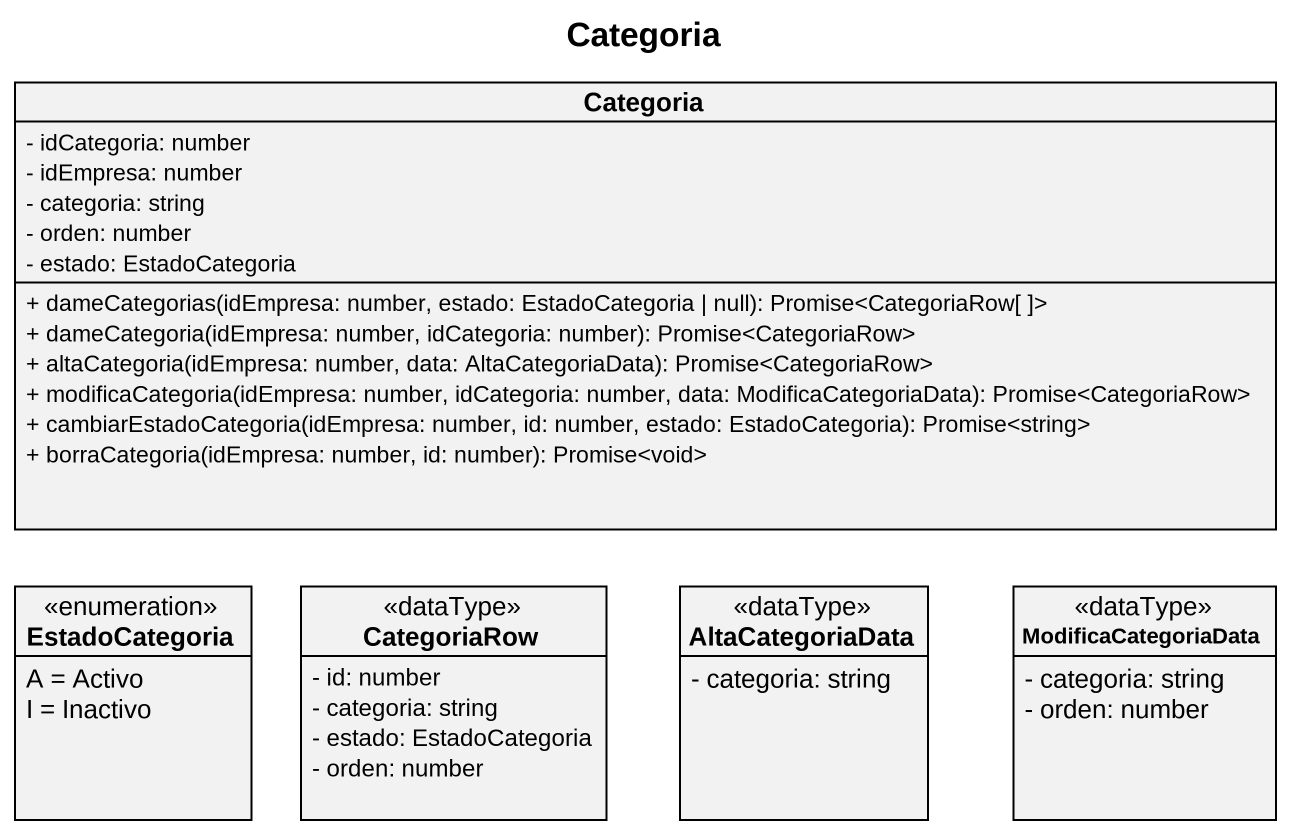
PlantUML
@startuml
title Categoria
hide circle
hide empty members
skinparam classAttributeIconSize 0
class Categoria {
  - idCategoria: number
  - idEmpresa: number
  - categoria: string
  - orden: number
  - estado: EstadoCategoria
  + dameCategorias(idEmpresa: number, estado: EstadoCategoria | null): Promise<CategoriaRow[ ]>
  + dameCategoria(idEmpresa: number, idCategoria: number): Promise<CategoriaRow>
  + altaCategoria(idEmpresa: number, data: AltaCategoriaData): Promise<CategoriaRow>
  + modificaCategoria(idEmpresa: number, idCategoria: number, data: ModificaCategoriaData): Promise<CategoriaRow>
  + cambiarEstadoCategoria(idEmpresa: number, id: number, estado: EstadoCategoria): Promise<string>
  + borraCategoria(idEmpresa: number, id: number): Promise<void>
}
enum EstadoCategoria {
  A = Activo
  I = Inactivo
}
class CategoriaRow <<dataType>> {
  - id: number
  - categoria: string
  - estado: EstadoCategoria
  - orden: number
}
class AltaCategoriaData <<dataType>> {
  - categoria: string
}
class ModificaCategoriaData <<dataType>> {
  - categoria: string
  - orden: number
}
@enduml
